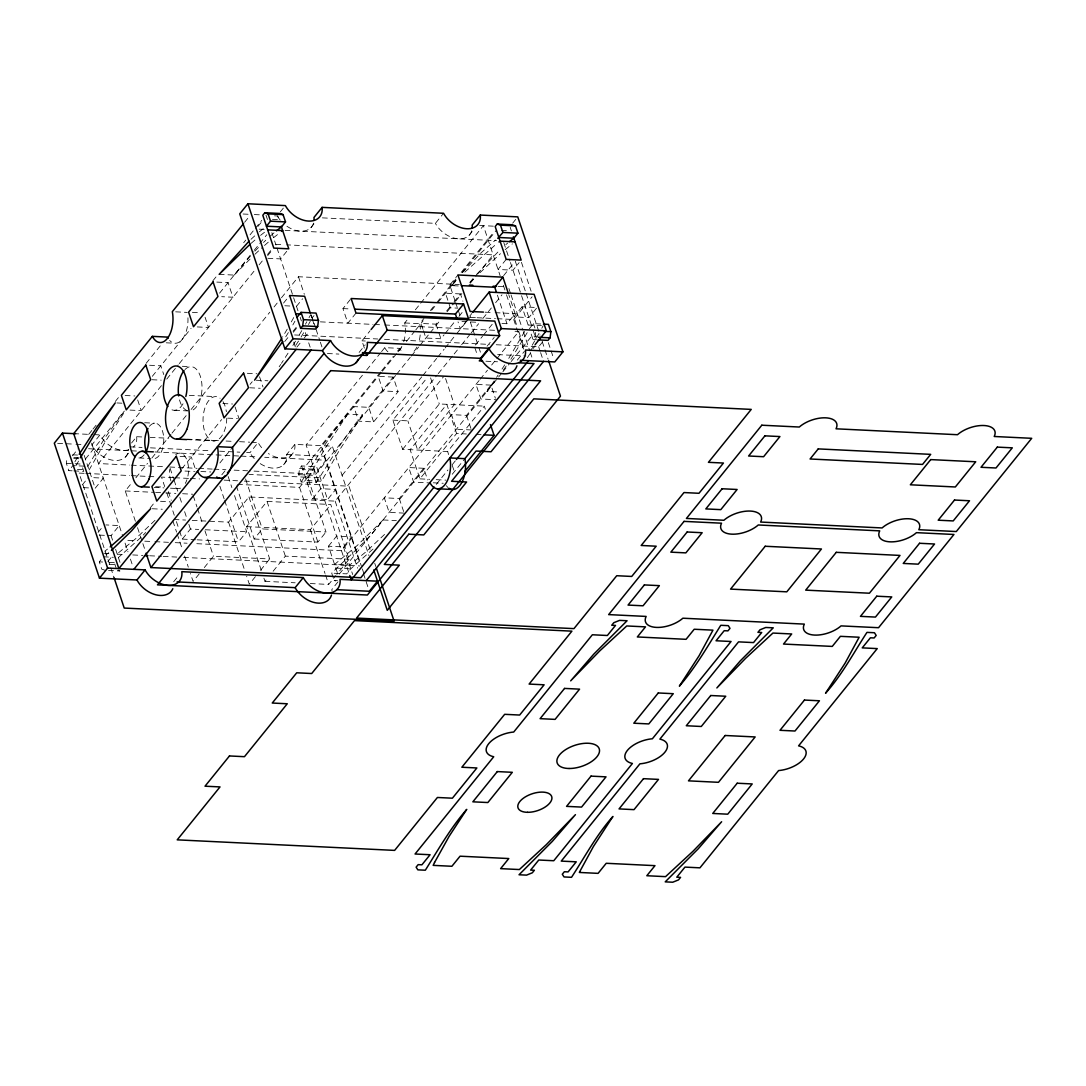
<?xml version="1.0" encoding="UTF-8"?>
<svg xmlns="http://www.w3.org/2000/svg" width="1086" height="1086" viewBox="0 0 1086 1086"><rect width="100%" height="100%" fill="white"/><g stroke="black" fill="none" stroke-linecap="round" stroke-linejoin="round"><path stroke-width="0.75" stroke-dasharray="5 3.75" d="M72.124 470.808L68.798 470.645L66.355 463.355L67.169 457.179M301.189 481.926C316.379 459.269 329.492 434.862 347.656 414.146L362.643 414.879C344.737 435.757 331.026 459.758 316.189 482.659L301.189 481.926L298.745 474.636L299.56 468.46L301.609 465.948L316.596 466.668L327.578 499.506L312.592 498.773L301.609 465.948M316.189 482.659L313.745 475.356L314.56 469.193L316.596 466.668M535.683 332.492L535.072 337.122L533.036 339.633L530.769 332.859M89.079 469.98L105.627 441.147L124.578 411.879M522.054 306.809L513.895 316.881L528.896 317.614L537.041 307.528L522.054 306.809L528.149 325.04L526.873 327.443M310.325 315.293L309.035 317.696M541.792 328.284L543.149 325.773M76.115 465.487L79.658 459.079M293.736 317.533L290.193 323.94M310.257 321.334L308.478 324.538M524.674 331.474L507.542 360.43M527.212 332.683L510.501 359.846M306.822 321.741L305.451 324.198M74.893 461.849L78.477 455.536M292.84 324.945L294.944 321.171M539.023 333.361L530.701 347.819M287.22 329.153L282.509 337.149M301.799 330.606L298.093 336.904M295.514 341.18L292.188 346.583M288.36 332.574L284.369 338.995M533.389 348.43L534.964 345.864M301.066 337.04L304.745 330.986L306.252 335.52M288.034 353.194L281.45 363.335M504.719 364.869L501.094 370.475M298.501 341.099L295.161 346.203M530.104 353.588L526.683 358.787M279.17 366.783L280.69 364.489M496.573 377.344L498.094 375.037M494.239 380.819L486.976 391.435L500.307 392.073M347.656 414.146L325.04 448.45L306.483 480.541L321.483 481.261L339.728 449.685L362.643 414.879M506.212 366.05L502.465 371.276M124.306 411.092L104.663 438.269L87.857 466.328L72.871 465.609L68.798 470.645M494.578 381.81L486.976 391.435M244.608 222.291L249.916 215.72M88.685 434.359L91.876 430.423M92.948 429.106L98.256 422.535M115.265 401.508L119.514 396.241M146.094 363.376L160.972 344.981M212.829 280.853L217.078 275.6M243.658 242.735L245.775 240.101M250.038 234.847L254.287 229.58M255.346 228.277L261.726 220.39M72.463 455.794L78.572 448.233M257.898 226.472L261.984 221.435M128.813 449.74A22.182 15.163 39 0 1 99.939 434.916L91.781 444.988A22.182 15.163 39 0 0 113.433 460.342A22.182 15.163 39 0 0 128.61 449.658M280.283 211.892L283.337 208.118M85.427 459.039L123.804 411.567M152.311 376.313L191.082 328.366M219.562 293.152L253.174 251.585M254.233 250.282L266.789 234.766M161.447 385.652L98.459 463.546L129.56 465.066M166.742 379.095L178.226 364.91M179.271 363.606L254.925 270.061M259.106 264.875L263.301 259.703M267.482 254.531L271.663 249.359M82.237 484.98L88.346 477.419M267.672 255.658L272.762 249.359M131.569 442.993L136.66 436.694L141.723 436.939M95.188 488.225L103.333 478.139L91.672 477.582M286.731 251.341L280.622 258.902L265.636 258.183M125.365 457.07L129.438 452.034M310.813 227.761L314.886 222.711M135.397 521.266L125.257 490.94L131.623 483.066M135.872 477.799L147.56 463.342M151.823 458.088L170.95 434.441M172.009 433.124L186.887 414.73M191.136 409.476L269.776 312.225M274.025 306.971L280.392 299.084M281.464 297.768L298.46 276.74L459.283 284.546M98.093 532.398L102.179 527.362M283.541 303.089L289.65 295.528M99.396 535.086L111.057 535.656L119.202 525.57L105.885 524.918M296.492 306.333L302.6 298.772M117.831 570.245L120.003 571.005L105.016 570.272L101.745 569.145L99.315 561.856L103.387 556.806L113.378 557.294M150.167 507.922L154.348 502.75M181.769 468.84L221.598 419.576M250.079 384.363L252.196 381.729M284.708 341.533L288.89 336.361M293.071 331.203L297.252 326.031M107.867 561.584L112.958 555.285M293.301 332.275L297.374 327.225M311.967 318.144L314.003 315.619M296.899 347.086L302.125 340.624M304.216 338.031L309.32 331.732M356.004 313.094L347.859 323.18L342.972 308.587L351.117 298.514M219.874 462.975L232.485 447.378M221.829 474.772L224.883 470.998M246.603 452.509L249.97 452.672L258.129 442.586A22.182 15.163 39 0 0 262.364 448.477M322.379 217.865L435.405 223.349L443.563 213.277M179.611 531.149L182.272 539.104L190.43 529.031L198.697 529.425M364.38 348.131L361.95 340.841L370.095 330.755M173.679 581.757L178.769 575.458M359.113 352.434L365.222 344.873M192.181 520.384L228.562 522.149L248.952 496.954L335.153 501.135L437.169 374.982M260.219 463.627A22.182 15.163 39 0 0 286.69 454.45L294.849 444.378L332.33 446.197L368.982 555.72M283.555 464.754L291.713 454.681M468.989 235.431L473.075 230.395M199.213 573.883L193.091 581.444L190.43 573.489M204.304 567.584L213.467 556.236L269.695 558.964L248.952 496.954M362.425 375.254L306.089 444.921L349.298 574.06M366.688 369.987L380.507 352.909M381.566 351.592L384.756 347.642L399.743 348.375A22.182 11.837 -87.2 0 0 402.933 352.583M403.734 341.71A22.182 11.837 -87.2 0 0 404.725 322.949L407.915 319.012M415.354 309.809L419.603 304.555M420.662 303.238L483.379 225.684L500.144 275.776M261.305 570.394L246.658 526.615L267.034 501.42L330.755 504.515L349.068 559.236L336.836 574.345M197.15 539.823L238.499 541.833L246.644 531.76L233.979 493.899M455.088 300.917L449.78 285.061L457.925 274.975M380.616 372.036L321.089 445.64L361.366 566.037M381.675 370.72L393.363 356.262M397.625 350.995L399.743 348.375M420.35 329.085A22.182 11.837 -87.2 0 0 419.712 323.682L423.961 318.429M430.341 310.542L435.662 303.958M436.721 302.655L455.849 278.993M461.17 272.41L494.116 231.671M381.349 372.484L302.831 469.586L317.818 470.319L325.963 460.233L264.685 457.26M382.394 371.195L397.014 353.113M398.06 351.823L402.227 346.665M406.408 341.506L414.757 331.176M415.802 329.886L423.146 320.804M431.644 310.284L436.966 303.713M438.025 302.397L455.93 280.256M462.215 272.491L496.411 230.191M236.354 485.849L254.151 539.009L262.296 528.923L326.017 532.018L307.705 477.297L249.02 474.446M286.69 454.45L324.185 456.269L332.33 446.197M512.673 223.173L515.728 219.399M237.508 484.37L299.56 487.383L307.705 477.297M368.765 407.318L393.213 377.086L398.1 391.666L373.638 421.911L358.651 421.178L353.764 406.598L368.765 407.318L373.638 421.911M422.97 329.275L421.015 323.438L436.015 324.157L439.192 320.221M446.645 311.017L453.025 303.13M454.084 301.813L460.464 293.926L462.907 301.216M395.63 375.457L315.863 474.107L249.332 470.876M396.675 374.168L410.236 357.389M411.282 356.099L418.599 347.058M419.63 345.769L429.092 334.081M430.151 332.764L439.721 320.927M447.16 311.723L454.532 302.614M455.591 301.311L461.862 293.546M470.238 283.202L476.51 275.437M477.555 274.134L493.139 254.871L286.609 244.839M423.459 330.728L425.902 338.031L440.889 338.751L444.079 334.814M445.138 333.497L454.708 321.66M458.971 316.406L463.22 311.139M312.592 498.773L320.737 488.7L335.737 489.419L327.578 499.506M506.185 259.378L498.026 269.464L513.026 270.183L519.135 262.622M255.427 576.612L249.318 584.173L246.658 576.218M260.531 570.313L269.695 558.964M469.776 316.053L471.813 313.528M467.442 319.813L460.301 328.637L458.034 321.863M342.09 475.383L421.789 376.815M422.861 375.512L436.667 358.421M437.739 357.104L444.106 349.23M445.179 347.914L455.794 334.773M456.867 333.456L466.423 321.632M467.482 320.316L472.804 313.745M503.619 275.64L514.248 262.5M485.32 409.205L484.302 406.137L447.622 451.505L402.635 449.319L392.874 420.133L427.45 377.358M263.925 578.214L264.97 581.336L267.007 578.824M273.115 571.263L285.346 556.141L349.068 559.236M246.658 526.615L310.379 529.71L330.755 504.515M438.228 373.665L453.106 355.271M454.179 353.955L460.545 346.067M461.618 344.751L470.116 334.244M471.175 332.927L478.614 323.723M482.863 318.469L491.361 307.962M495.623 302.709L501.99 294.822M392.874 420.133L407.861 420.852L443.495 376.788M475.41 345.036L482.551 336.212M483.569 334.963L492.732 323.614M254.151 539.009L317.872 542.104L326.017 532.018M402.635 449.319L439.314 403.951L484.302 406.137M487.071 346.23L494.211 337.42M501.963 323.479L506.972 323.723L515.117 313.65L508.75 294.618M328.461 546.204L336.606 536.117L351.606 536.851L343.447 546.937L328.461 546.204L337.705 573.829M497.076 318.687L513.732 319.501L532.072 296.817M479.116 380.521L341.493 550.711L193.851 543.543M480.161 379.231L487.478 370.177M491.659 365.018L495.84 359.846M496.886 358.556L518.782 331.474L523.656 346.067M333.171 577.508L331.705 573.136C349.027 555.828 368.493 540.095 383.059 519.95L396.376 520.601M529.371 328.691L533.443 323.655L541.778 324.062M310.243 583.535L328.691 584.431L335.818 575.607M404.155 513.121L389.168 512.388L384.281 497.795L399.281 498.528L423.73 468.283L427.64 479.958M471.405 429.961L456.419 429.228L451.532 414.635L466.532 415.368L490.981 385.123L495.379 398.263M339.239 574.127L497.592 378.308M498.637 377.018L501.773 373.15M502.818 371.846L510.135 362.805M511.18 361.516L531.814 335.995L536.81 336.226M456.582 433.504L446.808 404.318L410.128 449.685L419.902 478.858L456.582 433.504L466.356 433.979M337.977 581.879L331.868 589.44A22.182 15.163 39 0 1 331.977 590.879M517.303 360.118L524.429 351.294M372.987 549.095L350.778 568.82L346.705 573.856L331.705 573.136M530.009 350.941L534.095 345.891M496.221 344.737L538.656 346.801L542.728 341.764M436.246 484.437L447.934 469.994M452.183 464.727L455.373 460.79M452.265 474.256L464.876 458.659M219.182 274.351L234.182 275.084L250.947 255.454M458.251 285.957L451.586 285.632L456.744 279.346M469.871 282.333L473.116 278.437M462.622 272.45L480.894 252.984L495.515 240.047M476.306 274.69L500.307 249.522M254.952 251.137L258.875 247.038M143.298 535.018L145.673 532.507M234.182 275.084L252.454 256.649M451.586 285.632L456.975 280.039M383.059 519.95L357.443 545.294L334.556 564.448L349.556 565.168L366.118 551.702L384.62 534.38M470.007 282.781L473.401 279.292M140.949 537.448L118.374 557.539M154.999 520.33L135.329 539.009L117.152 553.887M464.808 272.124L496.723 243.671M479.998 272.667L500.442 253.662M263.491 242.436L265.758 240.264M254.939 254.273L262.16 247.567M251.015 239.3L254.776 235.825M270.197 236.164L274.69 232.268M264.509 245.477L269.084 241.472M251.124 243.318L256.853 238.404M259.364 231.834L263.844 228.196M505.859 244.594L507.664 243.088M505.18 249.644L512.443 243.848M273.536 237.725L279.889 232.689M260.559 235.377L265.052 231.834M106.007 554.824L108.668 552.693M104.785 551.186L107.473 549.109M243.074 214.01L251.395 214.417M254.314 214.566L261.4 214.906M479.632 225.494L494.619 226.227M274.459 215.829L277.785 215.992L279.007 219.644L269.016 219.155M501.406 230.436L508.072 230.761M259.201 229.16L265.866 229.472M285.102 230.408L496.587 240.671M275.735 244.309L283.242 244.676M498.216 286.446L503.293 286.69M449.78 285.061L458.116 285.469M216.82 282.089L228.06 282.645L232.947 297.238L221.707 296.682M460.464 293.926L445.464 293.193L450.351 307.786L457.844 308.152M485.13 312.184L493.465 312.592M495.121 312.673L515.117 313.65M284.831 305.763L289.826 306.008M342.972 308.587L351.362 308.994M470.414 317.397L475.41 317.641M477.08 317.723L495.406 318.605M461.984 321.537L478.641 322.352M528.149 325.04L541.48 325.691M192.371 312.334L200.611 312.727M175.66 311.831L187.321 312.401M404.725 322.949L419.712 323.682M320.356 321.85L373.027 324.402M374.534 324.47L383.1 324.89M384.688 324.972L494.714 330.307M515.035 331.298L518.782 331.474M533.036 339.633L536.362 339.796M197.245 326.927L208.498 327.47L205.078 317.261M294.591 334.95L377.724 338.981M384.485 339.321L489.447 344.411M361.95 340.841L365.303 341.004M497.619 354.606L525.936 355.977M166.212 342.809L174.547 343.217M327.388 353.52L338.886 354.077M485.917 361.217L497.524 361.774M182.272 366.281L190.607 366.688M149.569 365.249L160.823 365.806L163.755 374.548M393.213 377.086L378.227 376.353L383.1 390.946L398.1 391.666M247.336 373.299L256.975 373.76M490.981 385.123L475.98 384.403L480.867 398.983L495.868 399.716M256.255 380.236L267.916 380.792M151.959 379.72L161.203 380.168M249.726 387.77L260.246 388.286M189.29 395.345L215.367 396.607M125.121 395.494L134.868 395.969M222.888 403.544L232.526 404.006M116.921 402.947L121.917 403.191M174.683 410.291L188 410.929M130.008 410.087L141.248 410.63L137.338 398.956M227.761 418.137L237.4 418.599M476.13 434.454L481.017 434.685M144.655 422.725L154.646 423.214M73.699 433.64L92.432 434.549M93.939 434.617L99.939 434.916M150.153 437.346L168.71 438.255M187.267 439.151L219.318 440.712M226.064 441.038L232.811 441.364M239.572 441.69L249.685 442.178M251.368 442.26L258.129 442.586M186.724 439.586L214.431 440.93M57.626 443.332L74.296 444.147M75.952 444.228L82.617 444.541M130.198 446.862L142.008 447.432M150.438 447.839L211.173 450.785M219.603 451.192L239.843 452.183M88.577 448.722L129.75 450.717M131.433 450.799L136.497 451.043M154.959 451.939L239.382 456.039M241.065 456.12L257.939 456.935M180.086 456.459L191.34 457.002L196.213 471.595M423.73 468.283L408.743 467.55L413.617 482.143L428.617 482.876M138.899 457.953L150.56 458.509M72.545 454.83L77.54 455.061M73.834 457.505L78.83 457.749M299.56 468.46L314.56 469.193M73.753 458.468L82.088 458.876M419.902 478.858L429.676 479.333M436.192 479.659L445.979 480.134M131.257 465.147L164.991 466.776M169.674 467.007L197.041 468.337M198.724 468.419L212.218 469.071M213.901 469.152L225.902 469.736M234.142 470.143L247.635 470.795M66.355 463.355L81.341 464.075M298.745 474.636L313.745 475.356M200.856 471.514L210.847 471.989M433.246 482.795L443.251 483.27M184.973 471.052L194.611 471.514M305.261 476.89L320.261 477.609M77.418 469.423L85.753 469.817M73.794 470.89L83.785 471.378L81.83 465.541M84.124 473.333L79.061 473.089L114.003 577.535M85.808 473.415L129.655 475.546M131.352 475.627L156.655 476.849M173.516 477.664L161.515 477.093L164.719 486.623M174.751 477.731L188.692 478.41M190.389 478.492L199.552 478.94M224.123 480.121L237.617 480.786M244.364 481.112L348.945 486.189L370.448 550.466M155.637 486.691L163.674 487.085M154.212 487.397L163.986 487.872M170.502 488.198L178.661 488.591M83.527 487.655L90.192 487.981M125.257 490.94L153.927 492.338M155.61 492.42L164.04 492.827M165.737 492.908L175.851 493.397M182.597 493.723L192.724 494.225M160.524 501.284L170.163 501.759M152.325 508.75L162.316 509.239M173.991 519.502L185.57 520.058M205.308 529.751L246.644 531.76M182.272 539.104L195.507 539.756M127.836 540.339L136.307 540.76M144.764 541.167L153.235 541.575M154.918 541.656L168.466 542.321M175.24 542.647L187.091 543.217M103.835 553.249L110.501 553.561M117.315 554.186L125.637 554.593M132.723 554.932L142.877 555.435M149.651 555.76L161.502 556.331M163.185 556.412L176.733 557.077M183.507 557.403L359.697 565.955M335.778 568.087L350.778 568.82M99.315 561.856L102.641 562.019M109.306 562.331L114.302 562.575M109.157 564.272L114.152 564.516M337.474 580.589L334.149 580.426L337.407 581.553M264.97 581.336L295.148 582.802M510.189 227.273L511.411 230.924M521.443 262.31L531.122 291.224M548.335 342.647L553.711 358.719M515.307 261.183L525.529 291.713M526.058 293.315L540.041 335.099M542.185 341.52L548.104 359.208M533.443 323.655L534.909 328.026M503.768 242.531L509.931 260.966M510.447 262.5L532.493 328.366M532.995 329.9L536.09 339.117M538.656 346.801L540.122 351.172M540.611 352.638L543.543 361.394M508.9 288.537L510.501 293.315M511.044 294.917L522.787 330.035M523.316 331.624L529.737 350.778M530.267 352.38L532.398 358.76M503.32 285.265L505.967 293.166M506.497 294.754L517.56 327.823M513.732 319.501L523.819 349.638M497.415 295.175L506.972 323.723M470.347 322.067L478.302 345.864M478.831 347.452L480.433 352.203M474.881 347.751L477.324 355.054M455.618 302.505L457.735 308.858M458.278 310.433L460.396 316.786M436.015 324.157L438.445 331.461M438.934 332.913L440.889 338.751M466.532 415.368L470.917 428.495M445.572 378.566L454.315 404.684L417.635 450.038L407.861 420.852M430.572 377.847L439.314 403.951M447.622 451.505L448.64 454.572M452.238 465.324L454.817 473.007M399.281 498.528L403.68 511.655M298.46 276.74L304.338 294.306M311.275 315.049L315.551 327.823M316.08 329.411L319.827 340.583M320.356 342.185L321.958 346.977M310.745 314.492L311.791 317.614M312.32 319.189L313.881 323.872M265.975 215.123L267.441 219.508M271.839 232.635L275.98 245.042M276.957 247.961L298.582 312.592M300.157 317.275L301.379 320.927M308.695 342.809L310.162 347.194M374.751 563.322L375.824 566.525M293.709 342.09L296.152 349.38M362.344 568.955L364.299 574.793M324.185 456.269L360.199 563.933M363.43 573.584L368.806 589.644M335.153 501.135L357.593 568.168M343.447 546.937L352.692 574.548M299.56 487.383L317.872 542.104M259.554 376.761L262.975 386.983M310.379 529.71L325.026 573.489M325.556 575.051L328.691 584.431M267.034 501.42L285.346 556.141M235.105 407.006L239.015 418.68M245.558 478.899L262.296 528.923M228.169 476.537L231.875 487.587M219.874 486.175L224.137 498.895M224.666 500.497L238.499 541.833M228.562 522.149L244.526 569.851M193.254 495.813L196.973 506.945M197.516 508.533L202.824 524.429M204.955 530.796L213.467 556.236M170.081 468.229L173.529 478.546M174.059 480.121L177.751 491.171M179.869 497.469L182.502 505.357M184.62 511.669L186.724 517.981M188.842 524.294L190.43 529.031M168.344 491.619L171.276 500.375M166.837 492.99L169.497 500.945M170.04 502.533L174.289 515.253M176.421 521.619L179.081 529.561M172.878 521.009L176.597 532.14M177.127 533.728L182.448 549.638M184.579 555.991L188.312 567.123M137.528 527.66L142.334 542.023M142.877 543.611L145.551 551.593M91.618 443.115L122.867 536.511M125.066 543.081L127.999 551.837M130.442 559.127L132.872 566.43M84.206 455.387L94.672 486.704M111.057 535.656L112.577 540.204M115.632 549.326L120.302 563.267M114.79 564.041L116.256 568.412M175.715 454.681A17.756 9.475 -87.2 0 1 187.186 460.776A17.756 9.475 -87.2 0 1 185.312 483.379M180.575 488.143A17.756 9.475 -87.2 0 1 173.244 485.605M170.882 480.935A17.756 9.475 -87.2 0 1 169.62 469.491M226.77 418.205A22.182 11.837 -87.2 0 1 212.802 440.794A22.182 11.837 -87.2 0 1 203.598 413.291A22.182 11.837 -87.2 0 1 220.091 398.236M223.01 401.63A22.182 11.837 -87.2 0 1 226.377 411.675M254.219 458.55A22.182 15.163 39 0 1 249.97 452.672M294.849 444.378A22.182 15.163 39 0 1 268.378 453.541M136.66 436.694A22.182 15.163 39 0 1 133.524 446.998M471.758 230.789A22.182 15.163 39 0 1 455.387 238.418A22.182 15.163 39 0 1 435.405 223.349M313.569 223.119A22.182 15.163 39 0 1 285.862 225.494M280.215 220.119A22.182 15.163 39 0 1 277.215 215.68M448.097 487.573A22.182 11.837 -87.2 0 1 446.373 485.686M420.187 334.936A22.182 11.837 -87.2 0 1 418.721 342.443M416.848 347.113A22.182 11.837 -87.2 0 1 412.028 353.086M401.861 346.393A22.182 11.837 -87.2 0 1 397.951 351.633M387.946 351.864A22.182 11.837 -87.2 0 1 384.756 347.642M149.393 426.35A17.756 9.475 -87.2 0 1 163.674 437.21A17.756 9.475 -87.2 0 1 151.959 458.387M183.005 403.775A22.182 11.837 -87.2 0 1 169.959 408.648M144.166 454.803A17.756 9.475 -87.2 0 1 136.972 457.668M184.973 369.552A22.182 11.837 -87.2 0 1 201.629 381.865A22.182 11.837 -87.2 0 1 190.878 410.847M187.254 410.657A22.182 11.837 -87.2 0 1 179.014 397.924M187.946 317.804A22.182 11.837 -87.2 0 1 182.217 339.334A22.182 11.837 -87.2 0 1 169.647 340.434"/><path stroke-width="1.5" d="M300.632 328.352L302.668 325.841L303.496 319.664L301.053 312.374L316.04 313.094L318.483 320.397L317.669 326.56L315.632 329.085L300.632 328.352L289.65 295.528L304.65 296.247L310.243 312.972M538.032 339.877L548.023 340.366L550.059 337.841L550.887 331.678L548.444 324.375L543.448 324.144M80.378 457.79L97.618 429.269L115.265 402.865L96.885 427.056L79.21 454.274M281.695 338.506L254.586 380.154L282.713 341.588M75.776 433.735L62.445 433.097L54.3 443.169L99.464 578.159L136.945 579.978A22.182 15.163 39 0 0 156.058 594.843A22.182 15.163 39 0 0 172.823 588.721M520.303 360.267L554.783 361.937L562.928 351.85L517.764 216.874L480.284 215.055A22.182 15.163 39 0 1 466.804 228.752A22.182 15.163 39 0 1 443.563 213.277L322.094 207.372A22.182 15.163 39 0 1 308.614 221.082A22.182 15.163 39 0 1 285.374 205.593L247.893 203.774L239.734 213.847L284.899 348.837L322.393 350.656A22.182 15.163 39 0 0 341.493 365.52A22.182 15.163 39 0 0 358.258 359.398M168.045 338.303A22.182 11.837 -87.2 0 1 167.353 337.094L152.352 336.361L73.699 433.64L118.863 568.616L296.152 349.38M243.549 223.607L172.321 311.668A22.182 11.837 -87.2 0 1 167.217 338.615A22.182 11.837 -87.2 0 1 152.352 336.361M276.414 230.856L281.45 226.933L285.523 221.897L283.079 214.594L279.821 213.467L264.835 212.747L262.798 215.259L273.781 248.097L288.781 248.83L281.206 226.2M285.523 221.897L270.536 221.164L266.464 226.214L281.45 226.933M322.094 207.372L313.949 217.458A22.182 15.163 39 0 1 314.044 220.349M296.98 317.411L301.053 312.374M99.464 578.159L107.609 568.073L145.103 569.892A22.182 15.163 39 0 0 168.344 585.381A22.182 15.163 39 0 0 181.824 571.67L303.293 577.576A22.182 15.163 39 0 0 326.533 593.051A22.182 15.163 39 0 0 340.013 579.354L377.494 581.173L369.349 591.259L336.687 589.671M284.899 348.837L293.057 338.751L330.538 340.57A22.182 15.163 39 0 0 353.778 356.059A22.182 15.163 39 0 0 367.258 342.361L488.727 348.253A22.182 15.163 39 0 0 511.968 363.742A22.182 15.163 39 0 0 525.448 350.031L562.928 351.85M133.849 569.349L208.268 477.338M216.657 477.012A22.182 11.837 -87.2 0 0 229.417 471.215A22.182 11.837 -87.2 0 0 232.485 447.378L311.139 350.113M136.945 579.978L145.103 569.892M322.393 350.656L330.538 340.57M146.081 553.195L150.886 567.557L225.277 475.573M227.395 472.939L324.103 353.357M371.113 329.492L382.326 315.632L494.768 321.103L499.655 335.696L479.279 360.891L482.591 361.054M355.977 362.738L364.122 352.665M361.896 355.19L366.824 355.434L387.2 330.225L499.655 335.696M480.284 215.055L472.138 225.128A22.182 15.163 39 0 1 472.234 228.019M509.456 241.621L513.854 238.214L517.927 233.178L515.483 225.874L512.225 224.748L497.225 224.028L495.189 226.54L506.185 259.378L521.171 260.111L513.366 236.762M497.755 238.323L502.927 232.445L517.927 233.178M354.715 309.157L455.428 314.044L463.573 303.971L468.46 318.565L356.004 313.094L351.117 298.514L463.573 303.971M472.831 312.266L489.134 292.107L534.108 294.292L546.312 330.782L535.113 344.642M461.441 285.632L494.754 287.247L502.913 277.161L508.221 293.03M498.284 332.37L501.338 328.596L546.312 330.782M177.045 581.92L295.134 587.648L303.293 577.576M362.48 352.597L480.569 358.339L488.727 348.253M528.543 360.661L351.253 579.897L349.787 575.526M434.115 487.071L360.796 577.738L150.886 567.557M456.432 459.473L534 363.552L519.081 362.819M366.253 580.63L440.658 488.619M449.047 488.293A22.182 11.837 -87.2 0 0 461.808 482.496A22.182 11.837 -87.2 0 0 464.876 458.659L543.543 361.394M464.713 471.609L494.062 435.323L490.465 424.572M249.101 241.119L219.182 274.351L250.133 244.201M111.383 550.426L131.596 530.796L150.655 508.669L130.849 528.57L110.202 546.91M281.559 231.413L282.672 230.585L267.685 229.852M498.963 241.961L500.076 241.133L515.063 241.866M264.835 212.747L268.093 213.874L283.079 214.594M497.225 224.028L500.483 225.155L515.483 225.874M498.854 237.495L513.854 238.214M502.913 277.161L457.925 274.975L470.143 311.465L483.46 312.103M469.437 285.048L472.817 285.211M493.139 286.202L496.519 286.365M295.759 313.759L300.754 314.003M303.496 319.664L318.483 320.397M544.222 331.352L550.887 331.678M302.668 325.841L317.669 326.56M538.398 337.284L550.059 337.841M484.288 434.848L494.062 435.323M176.95 439.111L186.724 439.586M232.485 447.378L217.485 446.658A22.182 11.837 -87.2 0 1 212.381 473.591A22.182 11.837 -87.2 0 1 197.516 471.351M464.876 458.659L449.889 457.939A22.182 11.837 -87.2 0 1 444.785 484.872A22.182 11.837 -87.2 0 1 429.92 482.632M141.927 451.314L153.33 451.857M204.711 477.473L219.711 478.193M437.115 488.754L452.102 489.474M141.18 486.772L149.325 487.166M144.574 555.516L147.954 555.679M548.647 360.81L560.471 396.159L387.268 610.359L373.733 569.933M500.483 225.155L502.927 232.445M494.754 287.247L496.356 291.998M489.134 292.107L501.338 328.596M455.428 314.044L456.989 318.741M382.326 315.632L387.2 330.225M365.846 352.516L366.824 355.434M268.093 213.874L270.536 221.164M376.353 568.141L394.109 621.165L124.225 608.065L114.003 577.535M247.893 203.774L293.057 338.751M62.445 433.097L107.609 568.073M331.474 595.101A22.182 15.163 39 0 1 315.103 602.716A22.182 15.163 39 0 1 295.134 587.648M516.922 365.778A22.182 15.163 39 0 1 500.551 373.394A22.182 15.163 39 0 1 480.569 358.339M146.596 452.292A17.756 9.475 -87.2 0 1 147.981 428.427M167.923 406.558A22.182 11.837 -87.2 0 1 165.262 377.073A22.182 11.837 -87.2 0 1 181.036 368.208A22.182 11.837 -87.2 0 1 185.828 396.499M135.126 456.636A17.756 9.475 -87.2 0 1 131.352 431.413A17.756 9.475 -87.2 0 1 145.51 426.106A17.756 9.475 -87.2 0 1 145.565 452.726M178.661 395.942A22.182 11.837 -87.2 0 1 184.036 370.611M579.652 871.814L579.34 872.452L598.087 873.361L606.232 863.289L654.967 865.651L646.822 875.737L665.555 876.646L692.922 851.343L721.633 821.749L698.284 848.736L665.229 881.859L672.723 882.226L678.506 879.891L680.555 877.366L676.795 877.189L684.954 867.103L699.941 867.836L778.608 770.558A22.182 11.064 -18.5 0 0 803.586 758.938A22.182 11.064 -18.5 0 0 798.577 745.865L877.23 648.6L862.243 647.867L870.388 637.794L874.135 637.971L876.171 635.446L874.461 632.744L866.967 632.378C853.61 652.795 842.057 674.827 825.564 693.221L845.071 663.193L859.148 637.238L840.401 636.328L832.256 646.414L783.522 644.052L791.68 633.966L772.933 633.057L745.566 658.36L716.855 687.954L740.204 660.967L773.259 627.83L765.766 627.477L759.983 629.812L757.947 632.323L761.693 632.514L753.535 642.586L738.548 641.867L659.881 739.132A22.182 11.064 -18.5 0 1 664.89 752.204A22.182 11.064 -18.5 0 1 639.912 763.825L561.258 861.103L576.245 861.836L568.1 871.909L564.353 871.732L562.317 874.244L564.028 876.945L571.521 877.312C584.879 856.908 596.431 834.876 612.925 816.468L593.418 846.51L579.652 871.814M434.563 862.447L433.165 865.366L451.898 866.275L460.057 856.189L508.777 858.551L500.632 868.637L519.366 869.547L546.312 844.664L575.444 814.649L552.394 841.311L519.04 874.773L526.547 875.126L532.33 872.791L534.366 870.266L530.62 870.09L538.765 860.017L553.765 860.736L632.419 763.458A22.182 11.064 -18.5 0 1 627.409 750.385A22.182 11.064 -18.5 0 1 652.387 738.779L731.054 641.5L716.054 640.767L724.199 630.694L727.959 630.871L729.996 628.36L728.285 625.658L720.778 625.292C707.828 645.966 695.569 667.523 679.374 686.135L699.14 655.659L712.959 630.151L694.225 629.242L686.067 639.315L637.346 636.953L645.491 626.866L626.744 625.957L599.811 650.84L570.679 680.854L593.73 654.193L627.07 620.744L619.577 620.377L613.794 622.712L611.757 625.237L615.504 625.414L607.359 635.5L592.359 634.767L513.705 732.045A22.182 11.064 -18.5 0 0 488.727 743.666A22.182 11.064 -18.5 0 0 493.736 756.738L415.069 854.003L430.07 854.736L421.911 864.809L418.164 864.632L416.128 867.157L417.839 869.859L425.332 870.212C438.296 849.537 450.554 827.98 466.749 809.369L449.129 836.301L434.563 862.447M145.823 365.072L121.374 395.318L126.261 409.897L150.71 379.666L145.823 365.072M213.073 281.912L188.625 312.157L193.498 326.75L217.96 296.505L213.073 281.912M176.339 456.269L151.891 486.514L156.778 501.108L181.226 470.862L176.339 456.269M243.59 373.122L219.141 403.354L224.015 417.947L248.477 387.702L243.59 373.122M330.687 370.652L157.484 584.852L367.38 595.033L540.597 380.847L330.687 370.652M229.472 755.951L205.023 786.196L220.01 786.916L177.222 839.845L394.625 850.392L437.414 797.477L452.4 798.196L476.863 767.965L461.862 767.232L504.664 714.317L519.651 715.05L544.113 684.804L529.113 684.071L571.901 631.156L354.498 620.608L311.709 673.524L296.722 672.791L272.26 703.036L287.261 703.769L244.459 756.684L229.472 755.951M408.798 534.19L384.335 564.435L399.336 565.168L356.547 618.083L573.951 628.631L616.739 575.716L631.726 576.449L656.188 546.204L641.188 545.471L683.99 492.555L698.977 493.288L723.425 463.043L708.439 462.324L751.227 409.395L533.823 398.847L491.035 451.762L476.048 451.043L451.586 481.274L466.586 482.008L423.784 534.923L408.798 534.19M684.058 521.375L608.662 614.608L646.143 616.427A22.182 11.064 -18.5 0 0 656.351 627.396A22.182 11.064 -18.5 0 0 682.877 618.205L804.332 624.111A22.182 11.064 -18.5 0 0 814.541 635.079A22.182 11.064 -18.5 0 0 841.053 625.889L878.547 627.708L953.942 534.475L916.462 532.656A22.182 11.064 -18.5 0 1 889.936 541.833A22.182 11.064 -18.5 0 1 879.728 530.864L758.272 524.972A22.182 11.064 -18.5 0 1 731.76 534.163A22.182 11.064 -18.5 0 1 721.538 523.194L684.058 521.375M761.815 425.21L686.42 518.443L723.9 520.262A22.182 11.064 -18.5 0 1 750.426 511.072A22.182 11.064 -18.5 0 1 760.634 522.054L882.09 527.945A22.182 11.064 -18.5 0 1 908.602 518.755A22.182 11.064 -18.5 0 1 918.824 529.724L956.304 531.543L1031.7 438.31L994.219 436.491A22.182 11.064 -18.5 0 0 984.011 425.522A22.182 11.064 -18.5 0 0 957.485 434.712L836.03 428.807A22.182 11.064 -18.5 0 0 825.822 417.839A22.182 11.064 -18.5 0 0 799.31 427.029L761.815 425.21M644.365 584.92L628.061 605.078L643.048 605.798L659.351 585.639L644.365 584.92M687.153 531.991L670.849 552.15L685.85 552.883L702.153 532.724L687.153 531.991M722.122 488.754L705.819 508.913L720.805 509.646L737.109 489.487L722.122 488.754M764.911 435.839L748.607 455.998L763.607 456.717L779.911 436.558L764.911 435.839M497.307 771.576L472.858 801.821L487.858 802.54L512.307 772.309L497.307 771.576M564.557 688.415L540.109 718.66L555.095 719.38L579.557 689.148L564.557 688.415M818.233 448.898L810.088 458.984L922.53 464.441L930.688 454.355L818.233 448.898M765.209 546.258L730.566 589.101L786.793 591.829L821.437 548.987L765.209 546.258M591.015 776.123L566.566 806.369L581.567 807.088L606.015 776.857L591.015 776.123M658.265 692.963L633.817 723.208L648.804 723.928L673.266 693.696L658.265 692.963M643.496 778.676L619.047 808.907L634.034 809.64L658.496 779.395L643.496 778.676M710.746 695.515L686.298 725.747L701.284 726.48L725.733 696.235L710.746 695.515M836.274 552.326L805.703 590.132L869.424 593.214L899.995 555.421L836.274 552.326M930.729 459.595L910.353 484.79L955.341 486.976L975.717 461.781L930.729 459.595M725.163 735.493L688.483 780.848L718.47 782.314L755.15 736.946L725.163 735.493M876.755 596.2L860.451 616.359L875.452 617.079L891.755 596.92L876.755 596.2M919.557 543.271L903.253 563.43L918.24 564.163L934.544 544.005L919.557 543.271M954.513 500.035L938.209 520.194L953.209 520.927L969.513 500.768L954.513 500.035M997.315 447.12L981.011 467.279L995.998 467.998L1012.301 447.839L997.315 447.12M737.204 783.223L712.755 813.455L727.742 814.188L752.204 783.943L737.204 783.223M804.454 700.063L780.006 730.294L794.993 731.027L819.441 700.782L804.454 700.063M186.751 429.486A22.182 11.837 -87.2 0 0 179.095 394.842A22.182 11.837 -87.2 0 0 166.389 426.513A22.182 11.837 -87.2 0 0 186.751 429.486M149.013 479.062A17.756 9.475 -87.2 0 0 142.89 451.355A17.756 9.475 -87.2 0 0 132.723 476.686A17.756 9.475 -87.2 0 0 149.013 479.062M527.565 812.314A17.756 8.851 -18.5 0 0 551.878 797.3A17.756 8.851 -18.5 0 0 525.162 797.002A17.756 8.851 -18.5 0 0 527.565 812.314M569.05 768.494A22.182 11.064 -18.5 0 0 599.458 749.72A22.182 11.064 -18.5 0 0 566.064 749.367A22.182 11.064 -18.5 0 0 569.05 768.494"/></g></svg>
